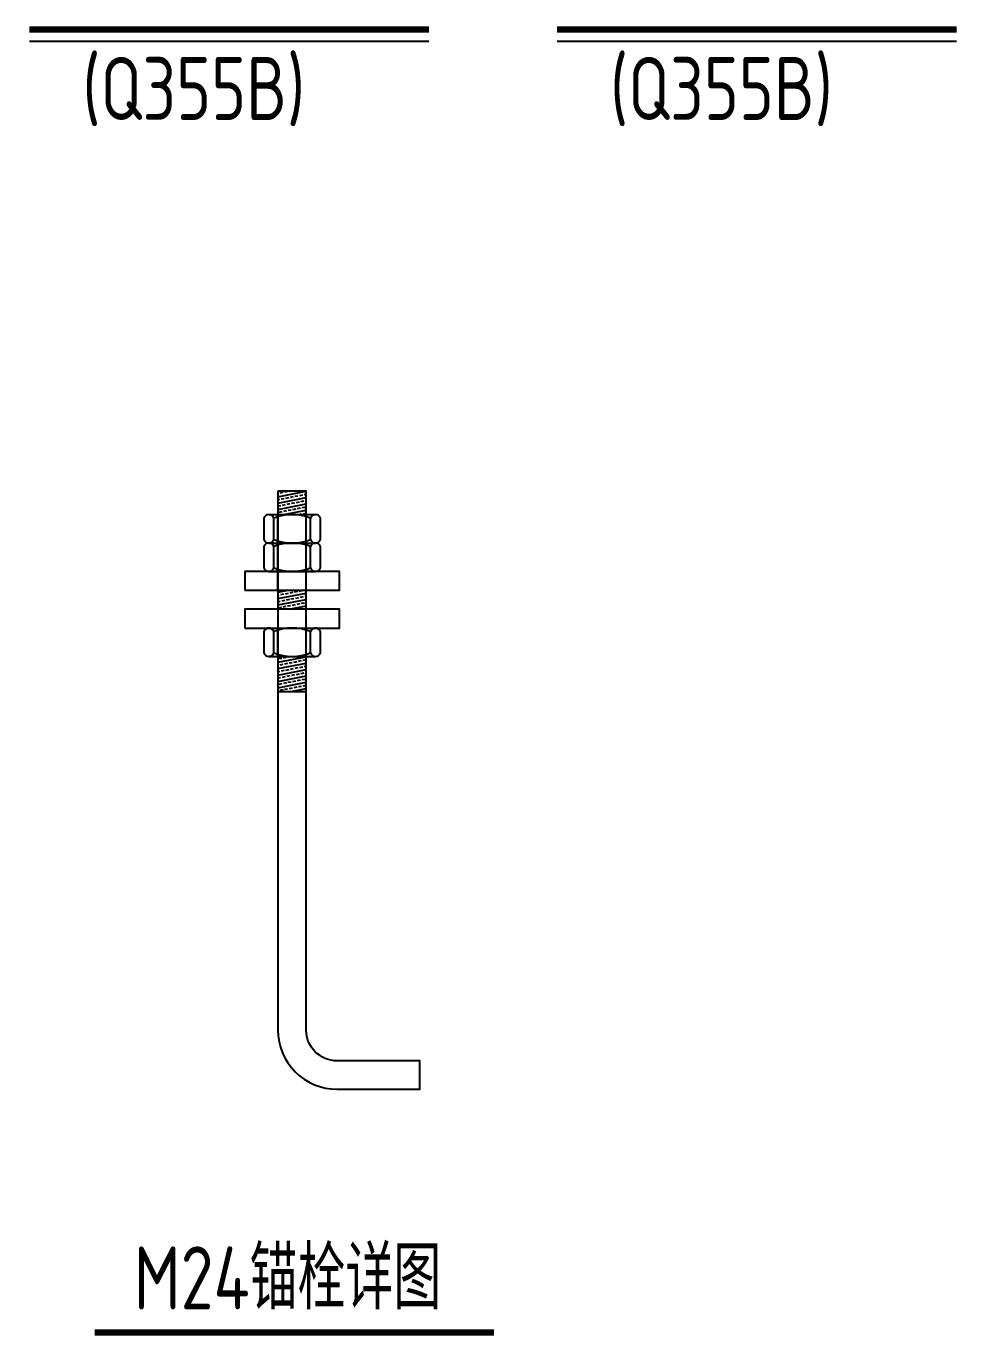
# Model space of a CAD drawing. Extents: x 9752569 to 9923256, y 1590558 to 2510207.
# Drawn here: x 9900572 to 9912424, y 2223349 to 2239976 of the extents above; entities that cross this region are included whole.
import ezdxf

# ---------------------------------------------------------------- set-up
doc = ezdxf.new("R2010")
doc.units = 0
doc.header["$LTSCALE"] = 1000
doc.header["$MEASUREMENT"] = 0
doc.layers.add('一般文字', color=6, linetype='CONTINUOUS')
doc.layers.add('螺栓', color=15, linetype='CONTINUOUS')
doc.styles.add('_HZTXT', font='atssdeng.shx', dxfattribs={"width": 0.8, "bigfont": 'atssdchn.shx'})

msp = doc.modelspace()

# ---------------------------------------------------------------- hatches: boundary and pattern name
at = {"layer": '螺栓'}
h = msp.add_hatch(dxfattribs=at)
h.set_pattern_fill('ANSI33', color=256, scale=25, angle=146, style=0)
h.set_pattern_definition([(191, (2559705.29, 369571.38), (15.145464, -77.9166577), []), (191, (2559658.76, 369602.766), (15.145464, -77.9166577), [39.6875, -19.84375])])
h.paths.add_polyline_path([(9903768.3, 2234074.8), (9903768.3, 2233774.7), (9904128.3, 2233774.7), (9904128.3, 2234074.8)])
h.paths.add_polyline_path([(9903768.3, 2232814.7), (9903768.3, 2232814.7), (9903768.3, 2232574.7), (9904128.3, 2232574.7), (9904128.3, 2232814.7)])
h.paths.add_polyline_path([(9904128.3, 2231974.7), (9903768.3, 2231974.7), (9903768.3, 2231523.8), (9904128.3, 2231523.8)])

# ---------------------------------------------------------------- linework, layer by layer
at = {"layer": '一般文字', "color": 2}
for p, q in [((9900612.5, 2239785.7), (9905684.9, 2239785.7)), ((9907311.4, 2239785.7), (9912383.8, 2239785.7))]:
    msp.add_line(p, q, dxfattribs=at)
at = {"layer": '一般文字', "color": 2, "const_width": 81}
for points in [[(9900612.5, 2239935.9), (9905684.9, 2239935.9)], [(9907311.4, 2239935.9), (9912383.8, 2239935.9)], [(9901439.3, 2223389.5), (9906511.7, 2223389.5)]]:
    msp.add_lwpolyline(points, dxfattribs=at)
at = {"layer": '螺栓'}
for p, q in [((9903716.9, 2233459.7), (9903716.9, 2233729.7)), ((9904179.7, 2233459.7), (9904179.7, 2233729.7)), ((9903716.9, 2233099.7), (9903716.9, 2233369.7)), ((9904179.7, 2233099.7), (9904179.7, 2233369.7)), ((9903716.9, 2232019.7), (9903716.9, 2232289.7)), ((9904179.7, 2232019.7), (9904179.7, 2232289.7))]:
    msp.add_line(p, q, dxfattribs=at)
for points in [[(9903768.3, 2234074.8), (9903768.3, 2227230.3, 0.4142136), (9904518.3, 2226480.3), (9905568, 2226480.3), (9905568, 2226840.3), (9904518.3, 2226840.3, -0.4142136), (9904128.3, 2227230.3), (9904128.3, 2234074.8)], [(9904308.3, 2233459.7), (9904308.3, 2233729.7, 0.6997338), (9904179.7, 2233729.7, 0.1944855), (9903716.9, 2233729.7, 0.6997338), (9903588.3, 2233729.7), (9903588.3, 2233459.7, 0.6997338), (9903716.9, 2233459.7, 0.1944855), (9904179.7, 2233459.7, 0.6997338)], [(9904308.3, 2233099.7), (9904308.3, 2233369.7, 0.6997338), (9904179.7, 2233369.7, 0.1944855), (9903716.9, 2233369.7, 0.6997338), (9903588.3, 2233369.7), (9903588.3, 2233099.7, 0.6997338), (9903716.9, 2233099.7, 0.1944855), (9904179.7, 2233099.7, 0.6997338)], [(9904308.3, 2232019.7), (9904308.3, 2232289.7, 0.6997338), (9904179.7, 2232289.7, 0.1944855), (9903716.9, 2232289.7, 0.6997338), (9903588.3, 2232289.7), (9903588.3, 2232019.7, 0.6997338), (9903716.9, 2232019.7, 0.1944855), (9904179.7, 2232019.7, 0.6997338)]]:
    msp.add_lwpolyline(points, format="xyb", close=True, dxfattribs=at)
for points in [[(9903652.6, 2233774.7), (9904244, 2233774.7)], [(9903652.6, 2233774.7), (9904244, 2233774.7)], [(9903768.3, 2232814.7), (9903768.3, 2233774.7)], [(9904128.3, 2232814.7), (9904128.3, 2233774.7)], [(9903652.6, 2233414.7), (9904244, 2233414.7)], [(9903652.6, 2233414.7), (9904244, 2233414.7)], [(9903652.6, 2233414.7), (9904244, 2233414.7)], [(9903716.9, 2233414.7), (9903652.6, 2233414.7)], [(9903652.6, 2233054.7), (9904244, 2233054.7)], [(9903716.9, 2233054.7), (9903652.6, 2233054.7)], [(9903652.6, 2232334.7), (9904244, 2232334.7)], [(9903768.3, 2231974.7), (9903768.3, 2232334.7)], [(9904128.3, 2231974.7), (9904128.3, 2232334.7)], [(9903652.6, 2231974.7), (9904244, 2231974.7)], [(9903716.9, 2231974.7), (9903652.6, 2231974.7)], [(9904128.3, 2231523.8), (9903768.3, 2231523.8)]]:
    msp.add_lwpolyline(points, dxfattribs=at)
for points in [[(9903348.3, 2232814.7), (9904548.3, 2232814.7), (9904548.3, 2233054.7), (9903348.3, 2233054.7)], [(9903348.3, 2232334.7), (9904548.3, 2232334.7), (9904548.3, 2232574.7), (9903348.3, 2232574.7)]]:
    msp.add_lwpolyline(points, close=True, dxfattribs=at)

# ---------------------------------------------------------------- texts
at = {"layer": '一般文字', "color": 2, "style": '_HZTXT', "width": 0.8}
for s, p in [('(Q355B)', (9901285.6, 2238786)), ('(Q355B)', (9907984.4, 2238786)), ('M24锚栓详图', (9901937.4, 2223684.2))]:
    msp.add_text(s, height=800, dxfattribs=at).set_placement(p)

doc.saveas('drawing.dxf')
